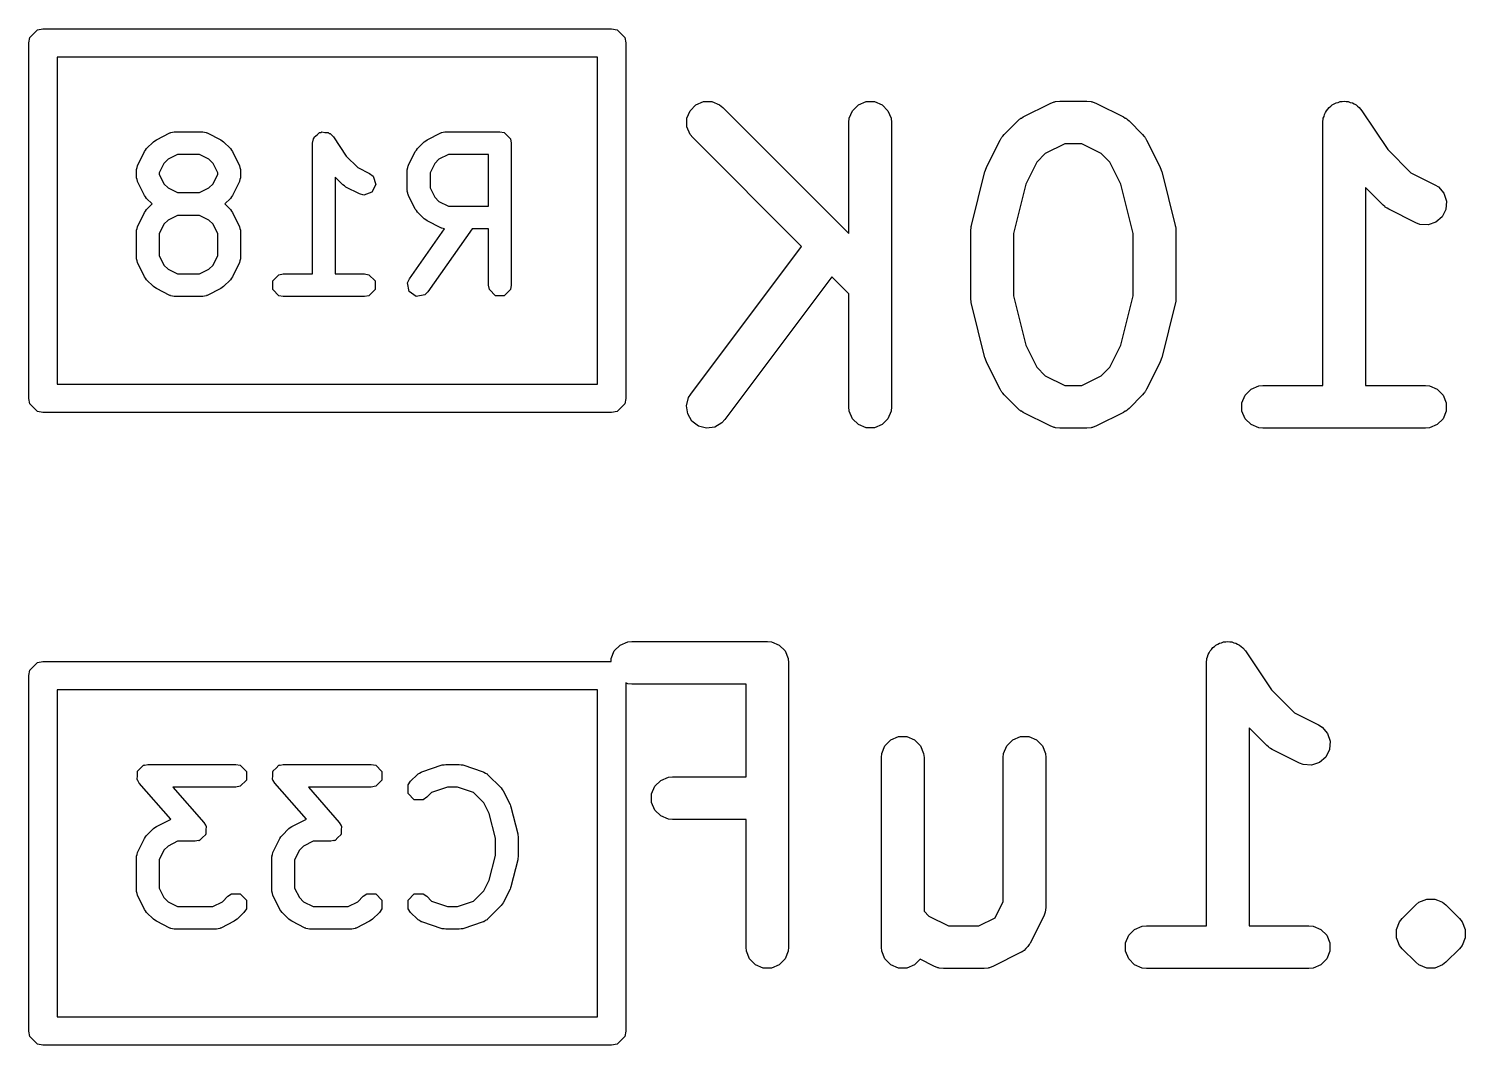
# Model space of a CAD drawing. Extents: x 2.01 to 5.6, y -4.28 to -1.65.
# Drawn here: x 4.998 to 5.1969, y -2.0748 to -1.9341 of the extents above; entities that cross this region are included whole.
import ezdxf

# ---------------------------------------------------------------- set-up
doc = ezdxf.new("R2010")
doc.units = 0
doc.header["$MEASUREMENT"] = 0
doc.layers.add('BLACK', color=7, linetype='CONTINUOUS')

msp = doc.modelspace()

# ---------------------------------------------------------------- linework, layer by layer
at = {"layer": 'BLACK', "linetype": 'CONTINUOUS'}
for p, q in [((4.99803, -1.93602), (4.99818, -1.93527)), ((4.99818, -1.93527), (4.99925, -1.9342)), ((4.99925, -1.9342), (5, -1.93406)), ((5, -1.93406), (5.07874, -1.93406)), ((5.07874, -1.93406), (5.07949, -1.9342)), ((5.07949, -1.9342), (5.08056, -1.93527)), ((5.08056, -1.93527), (5.08071, -1.93602)), ((4.99803, -1.98524), (4.99803, -1.93602)), ((5.08071, -1.93602), (5.08071, -1.98524)), ((5.00197, -1.93799), (5.00197, -1.98327)), ((5.07677, -1.93799), (5.00197, -1.93799)), ((5.07677, -1.98327), (5.07677, -1.93799)), ((5.0896, -1.9454), (5.09041, -1.94459)), ((5.09041, -1.94459), (5.09147, -1.94414)), ((5.09147, -1.94414), (5.09263, -1.94414)), ((5.09263, -1.94414), (5.09369, -1.94459)), ((5.09369, -1.94459), (5.09414, -1.94495)), ((5.09414, -1.94495), (5.1116, -1.96241)), ((5.11209, -1.9454), (5.11291, -1.94459)), ((5.11291, -1.94459), (5.11397, -1.94414)), ((5.11397, -1.94414), (5.11512, -1.94414)), ((5.11512, -1.94414), (5.11619, -1.94459)), ((5.11619, -1.94459), (5.117, -1.9454)), ((5.13572, -1.94627), (5.13947, -1.9444)), ((5.13947, -1.9444), (5.14001, -1.94419)), ((5.14001, -1.94419), (5.14012, -1.94418)), ((5.14012, -1.94418), (5.14022, -1.94414)), ((5.14022, -1.94414), (5.14079, -1.94409)), ((5.14079, -1.94409), (5.14454, -1.94409)), ((5.14454, -1.94409), (5.14512, -1.94414)), ((5.14512, -1.94414), (5.14522, -1.94418)), ((5.14522, -1.94418), (5.14532, -1.94419)), ((5.14532, -1.94419), (5.14586, -1.9444)), ((5.14586, -1.9444), (5.14961, -1.94627)), ((5.17771, -1.9454), (5.17792, -1.94519)), ((5.17792, -1.94519), (5.17808, -1.94495)), ((5.17808, -1.94495), (5.17832, -1.94479)), ((5.17832, -1.94479), (5.17852, -1.94459)), ((5.17852, -1.94459), (5.17879, -1.94447)), ((5.17879, -1.94447), (5.17904, -1.94431)), ((5.17904, -1.94431), (5.17932, -1.94425)), ((5.17932, -1.94425), (5.17959, -1.94414)), ((5.17959, -1.94414), (5.17988, -1.94414)), ((5.17988, -1.94414), (5.18017, -1.94409)), ((5.18017, -1.94409), (5.18045, -1.94414)), ((5.18045, -1.94414), (5.18074, -1.94414)), ((5.18074, -1.94414), (5.18101, -1.94426)), ((5.18101, -1.94426), (5.1813, -1.94431)), ((5.1813, -1.94431), (5.18154, -1.94447)), ((5.18154, -1.94447), (5.18181, -1.94459)), ((5.18181, -1.94459), (5.18201, -1.94479)), ((5.18201, -1.94479), (5.18226, -1.94495)), ((5.18226, -1.94495), (5.18262, -1.9454)), ((5.08915, -1.94646), (5.0896, -1.9454)), ((5.08915, -1.94762), (5.08915, -1.94646)), ((5.1116, -1.94704), (5.11165, -1.94646)), ((5.1116, -1.96241), (5.1116, -1.94704)), ((5.11165, -1.94646), (5.11209, -1.9454)), ((5.117, -1.9454), (5.11744, -1.94646)), ((5.11744, -1.94646), (5.1175, -1.94704)), ((5.1175, -1.94704), (5.1175, -1.98641)), ((5.13308, -1.9487), (5.13496, -1.94683)), ((5.13496, -1.94683), (5.13518, -1.94664)), ((5.13518, -1.94664), (5.13523, -1.94658)), ((5.13523, -1.94658), (5.13532, -1.94653)), ((5.13532, -1.94653), (5.1354, -1.94646)), ((5.1354, -1.94646), (5.13548, -1.94643)), ((5.13548, -1.94643), (5.13572, -1.94627)), ((5.14961, -1.94627), (5.14986, -1.94643)), ((5.14986, -1.94643), (5.14993, -1.94646)), ((5.14993, -1.94646), (5.15002, -1.94653)), ((5.15002, -1.94653), (5.1501, -1.94658)), ((5.1501, -1.94658), (5.15016, -1.94664)), ((5.15016, -1.94664), (5.15038, -1.94683)), ((5.15038, -1.94683), (5.15226, -1.9487)), ((5.17721, -1.94703), (5.17727, -1.94646)), ((5.17721, -1.94704), (5.17721, -1.94703)), ((5.17721, -1.98346), (5.17721, -1.94704)), ((5.17721, -1.94704), (5.17721, -1.94704)), ((5.17721, -1.94704), (5.17721, -1.94704)), ((5.17727, -1.94646), (5.17738, -1.94619)), ((5.17738, -1.94619), (5.17744, -1.94591)), ((5.17744, -1.94591), (5.1776, -1.94567)), ((5.1776, -1.94567), (5.17771, -1.9454)), ((5.18262, -1.9454), (5.18262, -1.9454)), ((5.18262, -1.9454), (5.18262, -1.9454)), ((5.18262, -1.9454), (5.18262, -1.9454)), ((5.18262, -1.9454), (5.18621, -1.95078)), ((5.0157, -1.94942), (5.01757, -1.94848)), ((5.01757, -1.94848), (5.01765, -1.94846)), ((5.01765, -1.94846), (5.01768, -1.94843)), ((5.01768, -1.94843), (5.01792, -1.94838)), ((5.01792, -1.94838), (5.01817, -1.94832)), ((5.01817, -1.94832), (5.0182, -1.94833)), ((5.0182, -1.94833), (5.01828, -1.94831)), ((5.01828, -1.94831), (5.02203, -1.94831)), ((5.02203, -1.94831), (5.02211, -1.94833)), ((5.02211, -1.94833), (5.02214, -1.94832)), ((5.02214, -1.94832), (5.02238, -1.94838)), ((5.02238, -1.94838), (5.02263, -1.94843)), ((5.02263, -1.94843), (5.02266, -1.94846)), ((5.02266, -1.94846), (5.02273, -1.94848)), ((5.02273, -1.94848), (5.02461, -1.94942)), ((5.03745, -1.94929), (5.03756, -1.94917)), ((5.03756, -1.94917), (5.03759, -1.94901)), ((5.03759, -1.94901), (5.03797, -1.94876)), ((5.03797, -1.94876), (5.0383, -1.94843)), ((5.0383, -1.94843), (5.03846, -1.94843)), ((5.03846, -1.94843), (5.0386, -1.94834)), ((5.0386, -1.94834), (5.03905, -1.94843)), ((5.03905, -1.94843), (5.0395, -1.94843)), ((5.0395, -1.94843), (5.03962, -1.94855)), ((5.03962, -1.94855), (5.03978, -1.94858)), ((5.03978, -1.94858), (5.04021, -1.94901)), ((5.04021, -1.94901), (5.042, -1.9517)), ((5.0532, -1.94942), (5.05507, -1.94848)), ((5.05507, -1.94848), (5.05515, -1.94846)), ((5.05515, -1.94846), (5.05517, -1.94843)), ((5.05517, -1.94843), (5.05542, -1.94838)), ((5.05542, -1.94838), (5.05566, -1.94832)), ((5.05566, -1.94832), (5.0557, -1.94833)), ((5.0557, -1.94833), (5.05577, -1.94831)), ((5.05577, -1.94831), (5.06327, -1.94831)), ((5.06327, -1.94831), (5.06388, -1.94843)), ((5.06388, -1.94843), (5.06473, -1.94929)), ((5.0896, -1.94868), (5.08915, -1.94762)), ((5.08996, -1.94913), (5.0896, -1.94868)), ((5.10503, -1.96419), (5.08996, -1.94913)), ((5.13253, -1.94947), (5.13269, -1.94922)), ((5.13269, -1.94922), (5.13272, -1.94915)), ((5.13272, -1.94915), (5.13278, -1.94907)), ((5.13278, -1.94907), (5.13284, -1.94898)), ((5.13284, -1.94898), (5.1329, -1.94893)), ((5.1329, -1.94893), (5.13308, -1.9487)), ((5.15226, -1.9487), (5.15244, -1.94893)), ((5.15244, -1.94893), (5.1525, -1.94898)), ((5.1525, -1.94898), (5.15256, -1.94907)), ((5.15256, -1.94907), (5.15262, -1.94915)), ((5.15262, -1.94915), (5.15265, -1.94922)), ((5.15265, -1.94922), (5.15281, -1.94947)), ((5.01312, -1.95293), (5.01406, -1.95106)), ((5.01406, -1.95106), (5.01421, -1.95086)), ((5.01421, -1.95086), (5.01435, -1.95065)), ((5.01435, -1.95065), (5.01529, -1.94971)), ((5.01529, -1.94971), (5.0155, -1.94957)), ((5.0155, -1.94957), (5.0157, -1.94942)), ((5.02461, -1.94942), (5.02481, -1.94957)), ((5.02481, -1.94957), (5.02502, -1.94971)), ((5.02502, -1.94971), (5.02595, -1.95065)), ((5.02595, -1.95065), (5.02609, -1.95086)), ((5.02609, -1.95086), (5.02625, -1.95106)), ((5.02625, -1.95106), (5.02719, -1.95293)), ((5.03733, -1.94989), (5.03745, -1.94929)), ((5.03733, -1.968), (5.03733, -1.94989)), ((5.05062, -1.95293), (5.05155, -1.95106)), ((5.05155, -1.95106), (5.05171, -1.95086)), ((5.05171, -1.95086), (5.05185, -1.95065)), ((5.05185, -1.95065), (5.05279, -1.94971)), ((5.05279, -1.94971), (5.053, -1.94957)), ((5.053, -1.94957), (5.0532, -1.94942)), ((5.06473, -1.94929), (5.06485, -1.94989)), ((5.06485, -1.94989), (5.06485, -1.96957)), ((5.13065, -1.95322), (5.13253, -1.94947)), ((5.14149, -1.94999), (5.13879, -1.95134)), ((5.14385, -1.94999), (5.14149, -1.94999)), ((5.14654, -1.95134), (5.14385, -1.94999)), ((5.15281, -1.94947), (5.15468, -1.95322)), ((5.18621, -1.95078), (5.18941, -1.95399)), ((5.01303, -1.95328), (5.01307, -1.95303)), ((5.01307, -1.95303), (5.0131, -1.95301)), ((5.0131, -1.95301), (5.01312, -1.95293)), ((5.01676, -1.9527), (5.0161, -1.95401)), ((5.01734, -1.95212), (5.01676, -1.9527)), ((5.01865, -1.95146), (5.01734, -1.95212)), ((5.02166, -1.95146), (5.01865, -1.95146)), ((5.02297, -1.95212), (5.02166, -1.95146)), ((5.02355, -1.9527), (5.02297, -1.95212)), ((5.0242, -1.95401), (5.02355, -1.9527)), ((5.02719, -1.95293), (5.02721, -1.95301)), ((5.02721, -1.95301), (5.02723, -1.95303)), ((5.02723, -1.95303), (5.02728, -1.95328)), ((5.042, -1.9517), (5.04358, -1.95328)), ((5.05052, -1.95328), (5.05057, -1.95303)), ((5.05057, -1.95303), (5.0506, -1.95301)), ((5.0506, -1.95301), (5.05062, -1.95293)), ((5.05426, -1.9527), (5.0536, -1.95401)), ((5.05483, -1.95212), (5.05426, -1.9527)), ((5.05615, -1.95146), (5.05483, -1.95212)), ((5.0617, -1.95146), (5.05615, -1.95146)), ((5.0617, -1.95862), (5.0617, -1.95146)), ((5.13064, -1.95326), (5.13065, -1.95322)), ((5.1376, -1.95254), (5.13608, -1.95557)), ((5.13879, -1.95134), (5.1376, -1.95254)), ((5.14774, -1.95254), (5.14654, -1.95134)), ((5.14926, -1.95557), (5.14774, -1.95254)), ((5.15468, -1.95322), (5.1547, -1.95326)), ((5.01295, -1.95364), (5.01297, -1.95356)), ((5.01295, -1.95457), (5.01295, -1.95364)), ((5.01297, -1.95465), (5.01295, -1.95457)), ((5.01296, -1.95353), (5.01303, -1.95328)), ((5.01297, -1.95356), (5.01296, -1.95353)), ((5.01296, -1.95469), (5.01297, -1.95465)), ((5.01303, -1.95493), (5.01296, -1.95469)), ((5.01307, -1.95518), (5.01303, -1.95493)), ((5.0131, -1.9552), (5.01307, -1.95518)), ((5.01312, -1.95528), (5.0131, -1.9552)), ((5.0161, -1.95401), (5.0161, -1.9542)), ((5.0161, -1.9542), (5.01676, -1.95552)), ((5.02355, -1.95552), (5.0242, -1.9542)), ((5.0242, -1.9542), (5.0242, -1.95401)), ((5.02721, -1.9552), (5.02719, -1.95528)), ((5.02723, -1.95518), (5.02721, -1.9552)), ((5.02728, -1.95493), (5.02723, -1.95518)), ((5.02728, -1.95328), (5.02735, -1.95353)), ((5.02735, -1.95469), (5.02728, -1.95493)), ((5.02735, -1.95353), (5.02734, -1.95356)), ((5.02734, -1.95356), (5.02735, -1.95364)), ((5.02735, -1.95457), (5.02734, -1.95465)), ((5.02734, -1.95465), (5.02735, -1.95469)), ((5.02735, -1.95364), (5.02735, -1.95457)), ((5.04154, -1.95569), (5.04048, -1.95463)), ((5.04048, -1.95463), (5.04048, -1.968)), ((5.04358, -1.95328), (5.04523, -1.9541)), ((5.04523, -1.9541), (5.04572, -1.95448)), ((5.04572, -1.95448), (5.0461, -1.95562)), ((5.05045, -1.95353), (5.05052, -1.95328)), ((5.05047, -1.95356), (5.05045, -1.95353)), ((5.05045, -1.95364), (5.05047, -1.95356)), ((5.05045, -1.95645), (5.05045, -1.95364)), ((5.0536, -1.95401), (5.0536, -1.95608)), ((5.12856, -1.96132), (5.13043, -1.95382)), ((5.13043, -1.95382), (5.13045, -1.95378)), ((5.13045, -1.95376), (5.13054, -1.95352)), ((5.13045, -1.95378), (5.13045, -1.95376)), ((5.13054, -1.95352), (5.13063, -1.95328)), ((5.13063, -1.95328), (5.13064, -1.95326)), ((5.1547, -1.95326), (5.15471, -1.95328)), ((5.15471, -1.95328), (5.1548, -1.95352)), ((5.1548, -1.95352), (5.15489, -1.95376)), ((5.15489, -1.95376), (5.15489, -1.95378)), ((5.15489, -1.95378), (5.15491, -1.95382)), ((5.15491, -1.95382), (5.15678, -1.96132)), ((5.18941, -1.95399), (5.19273, -1.95565)), ((5.01406, -1.95715), (5.01312, -1.95528)), ((5.01421, -1.95735), (5.01406, -1.95715)), ((5.01676, -1.95552), (5.01734, -1.95609)), ((5.01734, -1.95609), (5.01865, -1.95675)), ((5.01865, -1.95675), (5.02166, -1.95675)), ((5.02166, -1.95675), (5.02297, -1.95609)), ((5.02297, -1.95609), (5.02355, -1.95552)), ((5.02625, -1.95715), (5.02609, -1.95735)), ((5.02719, -1.95528), (5.02625, -1.95715)), ((5.04175, -1.95583), (5.04154, -1.95569)), ((5.04195, -1.95598), (5.04175, -1.95583)), ((5.04382, -1.95692), (5.04195, -1.95598)), ((5.04441, -1.95708), (5.04382, -1.95692)), ((5.04556, -1.9567), (5.04441, -1.95708)), ((5.0461, -1.95562), (5.04556, -1.9567)), ((5.05047, -1.95653), (5.05045, -1.95645)), ((5.05045, -1.95656), (5.05047, -1.95653)), ((5.05052, -1.9568), (5.05045, -1.95656)), ((5.05057, -1.95705), (5.05052, -1.9568)), ((5.0506, -1.95708), (5.05057, -1.95705)), ((5.05062, -1.95715), (5.0506, -1.95708)), ((5.05155, -1.95903), (5.05062, -1.95715)), ((5.0536, -1.95608), (5.05426, -1.95739)), ((5.13608, -1.95557), (5.13437, -1.9624)), ((5.15097, -1.9624), (5.14926, -1.95557)), ((5.18558, -1.9585), (5.18312, -1.95604)), ((5.18312, -1.95604), (5.18312, -1.98346)), ((5.19273, -1.95565), (5.19322, -1.95596)), ((5.19322, -1.95596), (5.19398, -1.95683)), ((5.19398, -1.95683), (5.19434, -1.95792)), ((5.01435, -1.95756), (5.01421, -1.95735)), ((5.01421, -1.9593), (5.01435, -1.95909)), ((5.01511, -1.95832), (5.01435, -1.95756)), ((5.01435, -1.95909), (5.01511, -1.95832)), ((5.02595, -1.95756), (5.02519, -1.95832)), ((5.02519, -1.95832), (5.02595, -1.95909)), ((5.02609, -1.95735), (5.02595, -1.95756)), ((5.02595, -1.95909), (5.02609, -1.9593)), ((5.05171, -1.95923), (5.05155, -1.95903)), ((5.05426, -1.95739), (5.05483, -1.95797)), ((5.05483, -1.95797), (5.05615, -1.95862)), ((5.05615, -1.95862), (5.0617, -1.95862)), ((5.1858, -1.95869), (5.18558, -1.9585)), ((5.18585, -1.95875), (5.1858, -1.95869)), ((5.18594, -1.9588), (5.18585, -1.95875)), ((5.18602, -1.95887), (5.18594, -1.9588)), ((5.1861, -1.9589), (5.18602, -1.95887)), ((5.18634, -1.95905), (5.1861, -1.9589)), ((5.19009, -1.96093), (5.18634, -1.95905)), ((5.19426, -1.95907), (5.19375, -1.9601)), ((5.19434, -1.95792), (5.19426, -1.95907)), ((5.01312, -1.96137), (5.01406, -1.95949)), ((5.01406, -1.95949), (5.01421, -1.9593)), ((5.01676, -1.96113), (5.0161, -1.96245)), ((5.01734, -1.96056), (5.01676, -1.96113)), ((5.01865, -1.9599), (5.01734, -1.96056)), ((5.02166, -1.9599), (5.01865, -1.9599)), ((5.02297, -1.96056), (5.02166, -1.9599)), ((5.02355, -1.96113), (5.02297, -1.96056)), ((5.0242, -1.96245), (5.02355, -1.96113)), ((5.02609, -1.9593), (5.02625, -1.95949)), ((5.02625, -1.95949), (5.02719, -1.96137)), ((5.05185, -1.95944), (5.05171, -1.95923)), ((5.05279, -1.96038), (5.05185, -1.95944)), ((5.053, -1.96052), (5.05279, -1.96038)), ((5.0532, -1.96067), (5.053, -1.96052)), ((5.05507, -1.96161), (5.0532, -1.96067)), ((5.19063, -1.96114), (5.19009, -1.96093)), ((5.19178, -1.96122), (5.19063, -1.96114)), ((5.19288, -1.96085), (5.19178, -1.96122)), ((5.19375, -1.9601), (5.19288, -1.96085)), ((5.01295, -1.96207), (5.01297, -1.962)), ((5.01295, -1.96582), (5.01295, -1.96207)), ((5.01296, -1.96196), (5.01303, -1.96172)), ((5.01297, -1.962), (5.01296, -1.96196)), ((5.01303, -1.96172), (5.01307, -1.96147)), ((5.01307, -1.96147), (5.0131, -1.96145)), ((5.0131, -1.96145), (5.01312, -1.96137)), ((5.0161, -1.96245), (5.0161, -1.96545)), ((5.0242, -1.96545), (5.0242, -1.96245)), ((5.02719, -1.96137), (5.02721, -1.96145)), ((5.02721, -1.96145), (5.02723, -1.96147)), ((5.02723, -1.96147), (5.02728, -1.96172)), ((5.02728, -1.96172), (5.02735, -1.96196)), ((5.02735, -1.96196), (5.02734, -1.962)), ((5.02734, -1.962), (5.02735, -1.96207)), ((5.02735, -1.96207), (5.02735, -1.96582)), ((5.05073, -1.96867), (5.05558, -1.96175)), ((5.05941, -1.96177), (5.05331, -1.97048)), ((5.05515, -1.96163), (5.05507, -1.96161)), ((5.05517, -1.96165), (5.05515, -1.96163)), ((5.05542, -1.9617), (5.05517, -1.96165)), ((5.05558, -1.96175), (5.05542, -1.9617)), ((5.0617, -1.96177), (5.05941, -1.96177)), ((5.0617, -1.96957), (5.0617, -1.96177)), ((5.12847, -1.96189), (5.1285, -1.96168)), ((5.12848, -1.96194), (5.12847, -1.96189)), ((5.12847, -1.96204), (5.12848, -1.96194)), ((5.12847, -1.97141), (5.12847, -1.96204)), ((5.1285, -1.96168), (5.12853, -1.96146)), ((5.12853, -1.96146), (5.12854, -1.96142)), ((5.12854, -1.96142), (5.12856, -1.96132)), ((5.13437, -1.9624), (5.13437, -1.97105)), ((5.15097, -1.97105), (5.15097, -1.9624)), ((5.15678, -1.96132), (5.1568, -1.96142)), ((5.1568, -1.96142), (5.15681, -1.96146)), ((5.15681, -1.96146), (5.15684, -1.96168)), ((5.15684, -1.96168), (5.15687, -1.96189)), ((5.15687, -1.96189), (5.15686, -1.96194)), ((5.15686, -1.96194), (5.15687, -1.96204)), ((5.15687, -1.96204), (5.15687, -1.97141)), ((5.08969, -1.98464), (5.10503, -1.96419)), ((5.01297, -1.9659), (5.01295, -1.96582)), ((5.01296, -1.96593), (5.01297, -1.9659)), ((5.01303, -1.96618), (5.01296, -1.96593)), ((5.01307, -1.96643), (5.01303, -1.96618)), ((5.0131, -1.96645), (5.01307, -1.96643)), ((5.01312, -1.96653), (5.0131, -1.96645)), ((5.01406, -1.9684), (5.01312, -1.96653)), ((5.0161, -1.96545), (5.01676, -1.96677)), ((5.01676, -1.96677), (5.01734, -1.96734)), ((5.02297, -1.96734), (5.02355, -1.96677)), ((5.02355, -1.96677), (5.0242, -1.96545)), ((5.02719, -1.96653), (5.02625, -1.9684)), ((5.02721, -1.96645), (5.02719, -1.96653)), ((5.02723, -1.96643), (5.02721, -1.96645)), ((5.02728, -1.96618), (5.02723, -1.96643)), ((5.02735, -1.96593), (5.02728, -1.96618)), ((5.02735, -1.96582), (5.02734, -1.9659)), ((5.02734, -1.9659), (5.02735, -1.96593)), ((5.01421, -1.9686), (5.01406, -1.9684)), ((5.01435, -1.96881), (5.01421, -1.9686)), ((5.01529, -1.96975), (5.01435, -1.96881)), ((5.01734, -1.96734), (5.01865, -1.968)), ((5.01865, -1.968), (5.02166, -1.968)), ((5.02166, -1.968), (5.02297, -1.96734)), ((5.02595, -1.96881), (5.02502, -1.96975)), ((5.02609, -1.9686), (5.02595, -1.96881)), ((5.02625, -1.9684), (5.02609, -1.9686)), ((5.03182, -1.96897), (5.03267, -1.96812)), ((5.03182, -1.97018), (5.03182, -1.96897)), ((5.03267, -1.96812), (5.03328, -1.968)), ((5.03328, -1.968), (5.03733, -1.968)), ((5.04048, -1.968), (5.04453, -1.968)), ((5.04453, -1.968), (5.04513, -1.96812)), ((5.04513, -1.96812), (5.04598, -1.96897)), ((5.04598, -1.96897), (5.04598, -1.97018)), ((5.05049, -1.96923), (5.05073, -1.96867)), ((5.10924, -1.96841), (5.09441, -1.98818)), ((5.1116, -1.97076), (5.10924, -1.96841)), ((5.0155, -1.96989), (5.01529, -1.96975)), ((5.0157, -1.97004), (5.0155, -1.96989)), ((5.01757, -1.97098), (5.0157, -1.97004)), ((5.01765, -1.971), (5.01757, -1.97098)), ((5.01768, -1.97103), (5.01765, -1.971)), ((5.01792, -1.97108), (5.01768, -1.97103)), ((5.01817, -1.97114), (5.01792, -1.97108)), ((5.02238, -1.97108), (5.02214, -1.97114)), ((5.02263, -1.97103), (5.02238, -1.97108)), ((5.02266, -1.971), (5.02263, -1.97103)), ((5.02273, -1.97098), (5.02266, -1.971)), ((5.02461, -1.97004), (5.02273, -1.97098)), ((5.02481, -1.96989), (5.02461, -1.97004)), ((5.02502, -1.96975), (5.02481, -1.96989)), ((5.03267, -1.97103), (5.03182, -1.97018)), ((5.03328, -1.97115), (5.03267, -1.97103)), ((5.04513, -1.97103), (5.04453, -1.97115)), ((5.04598, -1.97018), (5.04513, -1.97103)), ((5.0507, -1.97042), (5.05049, -1.96923)), ((5.05168, -1.97111), (5.0507, -1.97042)), ((5.05287, -1.9709), (5.05168, -1.97111)), ((5.05331, -1.97048), (5.05287, -1.9709)), ((5.06182, -1.97018), (5.0617, -1.96957)), ((5.06267, -1.97103), (5.06182, -1.97018)), ((5.06388, -1.97103), (5.06267, -1.97103)), ((5.06473, -1.97018), (5.06388, -1.97103)), ((5.06485, -1.96957), (5.06473, -1.97018)), ((5.1116, -1.98641), (5.1116, -1.97076)), ((5.13437, -1.97105), (5.13608, -1.97788)), ((5.14926, -1.97788), (5.15097, -1.97105)), ((5.0182, -1.97113), (5.01817, -1.97114)), ((5.01828, -1.97115), (5.0182, -1.97113)), ((5.02203, -1.97115), (5.01828, -1.97115)), ((5.02211, -1.97113), (5.02203, -1.97115)), ((5.02214, -1.97114), (5.02211, -1.97113)), ((5.04453, -1.97115), (5.03328, -1.97115)), ((5.12848, -1.97151), (5.12847, -1.97141)), ((5.12847, -1.97156), (5.12848, -1.97151)), ((5.1285, -1.97177), (5.12847, -1.97156)), ((5.12853, -1.97199), (5.1285, -1.97177)), ((5.12854, -1.97203), (5.12853, -1.97199)), ((5.12856, -1.97213), (5.12854, -1.97203)), ((5.13043, -1.97963), (5.12856, -1.97213)), ((5.15678, -1.97213), (5.15491, -1.97963)), ((5.1568, -1.97203), (5.15678, -1.97213)), ((5.15681, -1.97199), (5.1568, -1.97203)), ((5.15684, -1.97177), (5.15681, -1.97199)), ((5.15687, -1.97156), (5.15684, -1.97177)), ((5.15687, -1.97141), (5.15686, -1.97151)), ((5.15686, -1.97151), (5.15687, -1.97156)), ((5.13608, -1.97788), (5.1376, -1.98091)), ((5.14774, -1.98091), (5.14926, -1.97788)), ((5.13045, -1.97967), (5.13043, -1.97963)), ((5.13045, -1.97969), (5.13045, -1.97967)), ((5.13054, -1.97993), (5.13045, -1.97969)), ((5.13063, -1.98017), (5.13054, -1.97993)), ((5.13064, -1.98019), (5.13063, -1.98017)), ((5.13065, -1.98023), (5.13064, -1.98019)), ((5.13253, -1.98398), (5.13065, -1.98023)), ((5.1376, -1.98091), (5.13879, -1.98211)), ((5.14654, -1.98211), (5.14774, -1.98091)), ((5.15468, -1.98023), (5.15281, -1.98398)), ((5.1547, -1.98019), (5.15468, -1.98023)), ((5.15471, -1.98017), (5.1547, -1.98019)), ((5.1548, -1.97993), (5.15471, -1.98017)), ((5.15489, -1.97969), (5.1548, -1.97993)), ((5.15491, -1.97963), (5.15489, -1.97967)), ((5.15489, -1.97967), (5.15489, -1.97969)), ((5.13879, -1.98211), (5.14149, -1.98346)), ((5.14385, -1.98346), (5.14654, -1.98211)), ((5.00197, -1.98327), (5.07677, -1.98327)), ((5.08939, -1.98513), (5.08969, -1.98464)), ((5.13269, -1.98423), (5.13253, -1.98398)), ((5.13272, -1.9843), (5.13269, -1.98423)), ((5.13278, -1.98438), (5.13272, -1.9843)), ((5.13284, -1.98447), (5.13278, -1.98438)), ((5.1329, -1.98452), (5.13284, -1.98447)), ((5.13308, -1.98475), (5.1329, -1.98452)), ((5.13496, -1.98662), (5.13308, -1.98475)), ((5.14149, -1.98346), (5.14385, -1.98346)), ((5.15226, -1.98475), (5.15038, -1.98662)), ((5.15244, -1.98452), (5.15226, -1.98475)), ((5.1525, -1.98447), (5.15244, -1.98452)), ((5.15256, -1.98438), (5.1525, -1.98447)), ((5.15262, -1.9843), (5.15256, -1.98438)), ((5.15265, -1.98423), (5.15262, -1.9843)), ((5.15281, -1.98398), (5.15265, -1.98423)), ((5.16602, -1.98583), (5.16646, -1.98477)), ((5.16646, -1.98477), (5.16728, -1.98396)), ((5.16728, -1.98396), (5.16834, -1.98351)), ((5.16834, -1.98351), (5.16892, -1.98346)), ((5.16892, -1.98346), (5.17721, -1.98346)), ((5.18312, -1.98346), (5.19141, -1.98346)), ((5.19141, -1.98346), (5.19199, -1.98351)), ((5.19199, -1.98351), (5.19305, -1.98396)), ((5.19305, -1.98396), (5.19387, -1.98477)), ((5.19387, -1.98477), (5.19431, -1.98583)), ((4.99818, -1.98599), (4.99803, -1.98524)), ((4.99925, -1.98705), (4.99818, -1.98599)), ((5.08056, -1.98599), (5.07949, -1.98705)), ((5.08071, -1.98524), (5.08056, -1.98599)), ((5.0891, -1.98625), (5.08939, -1.98513)), ((5.08927, -1.98739), (5.0891, -1.98625)), ((5.11165, -1.98699), (5.1116, -1.98641)), ((5.11209, -1.98805), (5.11165, -1.98699)), ((5.11744, -1.98699), (5.117, -1.98805)), ((5.1175, -1.98641), (5.11744, -1.98699)), ((5.13518, -1.98681), (5.13496, -1.98662)), ((5.13523, -1.98687), (5.13518, -1.98681)), ((5.13532, -1.98692), (5.13523, -1.98687)), ((5.1354, -1.98699), (5.13532, -1.98692)), ((5.13548, -1.98702), (5.1354, -1.98699)), ((5.13572, -1.98718), (5.13548, -1.98702)), ((5.14986, -1.98702), (5.14961, -1.98718)), ((5.14993, -1.98699), (5.14986, -1.98702)), ((5.15002, -1.98692), (5.14993, -1.98699)), ((5.1501, -1.98687), (5.15002, -1.98692)), ((5.15016, -1.98681), (5.1501, -1.98687)), ((5.15038, -1.98662), (5.15016, -1.98681)), ((5.16602, -1.98699), (5.16602, -1.98583)), ((5.16646, -1.98805), (5.16602, -1.98699)), ((5.19431, -1.98699), (5.19387, -1.98805)), ((5.19431, -1.98583), (5.19431, -1.98699)), ((5, -1.9872), (4.99925, -1.98705)), ((5.07874, -1.9872), (5, -1.9872)), ((5.07949, -1.98705), (5.07874, -1.9872)), ((5.08985, -1.98838), (5.08927, -1.98739)), ((5.09077, -1.98907), (5.08985, -1.98838)), ((5.09402, -1.98861), (5.09303, -1.9892)), ((5.09441, -1.98818), (5.09402, -1.98861)), ((5.11291, -1.98887), (5.11209, -1.98805)), ((5.11397, -1.98931), (5.11291, -1.98887)), ((5.11619, -1.98887), (5.11512, -1.98931)), ((5.117, -1.98805), (5.11619, -1.98887)), ((5.13947, -1.98905), (5.13572, -1.98718)), ((5.14961, -1.98718), (5.14586, -1.98905)), ((5.16728, -1.98887), (5.16646, -1.98805)), ((5.16834, -1.98931), (5.16728, -1.98887)), ((5.19305, -1.98887), (5.19199, -1.98931)), ((5.19387, -1.98805), (5.19305, -1.98887)), ((5.09189, -1.98936), (5.09077, -1.98907)), ((5.09303, -1.9892), (5.09189, -1.98936)), ((5.11512, -1.98931), (5.11397, -1.98931)), ((5.14001, -1.98926), (5.13947, -1.98905)), ((5.14012, -1.98927), (5.14001, -1.98926)), ((5.14022, -1.98931), (5.14012, -1.98927)), ((5.14079, -1.98936), (5.14022, -1.98931)), ((5.14454, -1.98936), (5.14079, -1.98936)), ((5.14512, -1.98931), (5.14454, -1.98936)), ((5.14522, -1.98927), (5.14512, -1.98931)), ((5.14532, -1.98926), (5.14522, -1.98927)), ((5.14586, -1.98905), (5.14532, -1.98926)), ((5.16892, -1.98936), (5.16834, -1.98931)), ((5.19141, -1.98936), (5.16892, -1.98936)), ((5.19199, -1.98931), (5.19141, -1.98936)), ((5.07866, -2.02127), (5.0791, -2.0202)), ((5.0791, -2.0202), (5.07991, -2.01939)), ((5.07991, -2.01939), (5.08098, -2.01895)), ((5.08098, -2.01895), (5.08155, -2.01889)), ((5.08155, -2.01889), (5.1003, -2.01889)), ((5.1003, -2.01889), (5.10088, -2.01895)), ((5.10088, -2.01895), (5.10194, -2.01939)), ((5.10194, -2.01939), (5.10276, -2.0202)), ((5.10276, -2.0202), (5.1032, -2.02127)), ((5.16126, -2.021), (5.16132, -2.02071)), ((5.16132, -2.02071), (5.16148, -2.02047)), ((5.16148, -2.02047), (5.16159, -2.0202)), ((5.16159, -2.0202), (5.16179, -2.02)), ((5.16179, -2.02), (5.16196, -2.01975)), ((5.16196, -2.01975), (5.1622, -2.01959)), ((5.1622, -2.01959), (5.1624, -2.01939)), ((5.1624, -2.01939), (5.16267, -2.01928)), ((5.16267, -2.01928), (5.16291, -2.01911)), ((5.16291, -2.01911), (5.1632, -2.01906)), ((5.1632, -2.01906), (5.16347, -2.01895)), ((5.16347, -2.01895), (5.16376, -2.01895)), ((5.16376, -2.01895), (5.16405, -2.01889)), ((5.16405, -2.01889), (5.16433, -2.01895)), ((5.16433, -2.01895), (5.16462, -2.01895)), ((5.16462, -2.01895), (5.16489, -2.01906)), ((5.16489, -2.01906), (5.16517, -2.01912)), ((5.16517, -2.01912), (5.16542, -2.01928)), ((5.16542, -2.01928), (5.16568, -2.01939)), ((5.16568, -2.01939), (5.16589, -2.01959)), ((5.16589, -2.01959), (5.16613, -2.01976)), ((5.16613, -2.01976), (5.1665, -2.0202)), ((5.1665, -2.0202), (5.1665, -2.0202)), ((5.1665, -2.0202), (5.1665, -2.0202)), ((5.1665, -2.0202), (5.1665, -2.02021)), ((5.1665, -2.02021), (5.17009, -2.02559)), ((4.99818, -2.02287), (4.99925, -2.0218)), ((4.99925, -2.0218), (5, -2.02165)), ((5, -2.02165), (5.07866, -2.02165)), ((5.07866, -2.02165), (5.07866, -2.02127)), ((5.1032, -2.02127), (5.10325, -2.02184)), ((5.10325, -2.02184), (5.10325, -2.06121)), ((5.16109, -2.02184), (5.16115, -2.02127)), ((5.16109, -2.05826), (5.16109, -2.02184)), ((5.16109, -2.02184), (5.16109, -2.02184)), ((5.16109, -2.02184), (5.16109, -2.02184)), ((5.16109, -2.02184), (5.16109, -2.02184)), ((5.16115, -2.02127), (5.16126, -2.021)), ((4.99803, -2.02362), (4.99818, -2.02287)), ((4.99803, -2.07283), (4.99803, -2.02362)), ((5.08098, -2.02474), (5.08071, -2.02463)), ((5.08071, -2.02463), (5.08071, -2.07283)), ((5.08155, -2.0248), (5.08098, -2.02474)), ((5.09735, -2.0248), (5.08155, -2.0248)), ((5.09735, -2.03764), (5.09735, -2.0248)), ((5.00197, -2.02559), (5.00197, -2.07087)), ((5.07677, -2.02559), (5.00197, -2.02559)), ((5.07677, -2.07087), (5.07677, -2.02559)), ((5.17009, -2.02559), (5.17329, -2.02879)), ((5.17329, -2.02879), (5.17661, -2.03045)), ((5.17661, -2.03045), (5.1771, -2.03076)), ((5.1771, -2.03076), (5.17786, -2.03163)), ((5.11659, -2.03333), (5.11741, -2.03251)), ((5.11741, -2.03251), (5.11847, -2.03207)), ((5.11847, -2.03207), (5.11962, -2.03207)), ((5.11962, -2.03207), (5.12069, -2.03251)), ((5.12069, -2.03251), (5.1215, -2.03333)), ((5.13347, -2.03333), (5.13428, -2.03251)), ((5.13428, -2.03251), (5.13534, -2.03207)), ((5.13534, -2.03207), (5.1365, -2.03207)), ((5.1365, -2.03207), (5.13756, -2.03251)), ((5.13756, -2.03251), (5.13838, -2.03333)), ((5.16945, -2.0333), (5.16699, -2.03085)), ((5.16699, -2.03085), (5.16699, -2.05826)), ((5.17786, -2.03163), (5.17822, -2.03272)), ((5.17822, -2.03272), (5.17814, -2.03387)), ((5.11609, -2.03497), (5.11615, -2.03439)), ((5.11615, -2.03439), (5.11659, -2.03333)), ((5.1215, -2.03333), (5.12194, -2.03439)), ((5.12194, -2.03439), (5.122, -2.03497)), ((5.13297, -2.03497), (5.13302, -2.03439)), ((5.13302, -2.03439), (5.13347, -2.03333)), ((5.13838, -2.03333), (5.13882, -2.03439)), ((5.13882, -2.03439), (5.13887, -2.03497)), ((5.16968, -2.03349), (5.16945, -2.0333)), ((5.16973, -2.03355), (5.16968, -2.03349)), ((5.16982, -2.03361), (5.16973, -2.03355)), ((5.1699, -2.03367), (5.16982, -2.03361)), ((5.16997, -2.0337), (5.1699, -2.03367)), ((5.17022, -2.03386), (5.16997, -2.0337)), ((5.17397, -2.03573), (5.17022, -2.03386)), ((5.17814, -2.03387), (5.17762, -2.0349)), ((5.01312, -2.03679), (5.01353, -2.03642)), ((5.01353, -2.03642), (5.01393, -2.03603)), ((5.01393, -2.03603), (5.014, -2.03602)), ((5.014, -2.03602), (5.01402, -2.03599)), ((5.01402, -2.03599), (5.01409, -2.036)), ((5.01409, -2.036), (5.01453, -2.03591)), ((5.01453, -2.03591), (5.02672, -2.03591)), ((5.02672, -2.03591), (5.02732, -2.03603)), ((5.02732, -2.03603), (5.02817, -2.03688)), ((5.03187, -2.03679), (5.03228, -2.03642)), ((5.03228, -2.03642), (5.03267, -2.03603)), ((5.03267, -2.03603), (5.03275, -2.03602)), ((5.03275, -2.03602), (5.03277, -2.03599)), ((5.03277, -2.03599), (5.03284, -2.036)), ((5.03284, -2.036), (5.03328, -2.03591)), ((5.03328, -2.03591), (5.04546, -2.03591)), ((5.04546, -2.03591), (5.04607, -2.03603)), ((5.04607, -2.03603), (5.04692, -2.03688)), ((5.05246, -2.03693), (5.05528, -2.03599)), ((5.05528, -2.03599), (5.05553, -2.03596)), ((5.05553, -2.03596), (5.05577, -2.03591)), ((5.05577, -2.03591), (5.05765, -2.03591)), ((5.05765, -2.03591), (5.0579, -2.03596)), ((5.0579, -2.03596), (5.05815, -2.03599)), ((5.05815, -2.03599), (5.06096, -2.03693)), ((5.11609, -2.06121), (5.11609, -2.03497)), ((5.122, -2.03497), (5.122, -2.05624)), ((5.13297, -2.05489), (5.13297, -2.03497)), ((5.13887, -2.03497), (5.13887, -2.05559)), ((5.17451, -2.03594), (5.17397, -2.03573)), ((5.17566, -2.03602), (5.17451, -2.03594)), ((5.17675, -2.03566), (5.17566, -2.03602)), ((5.17762, -2.0349), (5.17675, -2.03566)), ((5.01304, -2.03799), (5.01307, -2.03744)), ((5.01307, -2.03805), (5.01304, -2.03799)), ((5.01307, -2.03688), (5.01311, -2.03684)), ((5.01307, -2.03744), (5.01307, -2.03688)), ((5.01307, -2.03809), (5.01307, -2.03805)), ((5.01312, -2.03814), (5.01307, -2.03809)), ((5.01311, -2.03684), (5.01312, -2.03679)), ((5.01334, -2.03852), (5.01312, -2.03814)), ((5.01772, -2.04352), (5.01334, -2.03852)), ((5.02817, -2.03809), (5.02732, -2.03894)), ((5.02817, -2.03688), (5.02817, -2.03809)), ((5.03179, -2.03799), (5.03182, -2.03744)), ((5.03182, -2.03805), (5.03179, -2.03799)), ((5.03182, -2.03688), (5.03186, -2.03684)), ((5.03182, -2.03744), (5.03182, -2.03688)), ((5.03182, -2.03809), (5.03182, -2.03805)), ((5.03187, -2.03814), (5.03182, -2.03809)), ((5.03186, -2.03684), (5.03187, -2.03679)), ((5.03209, -2.03852), (5.03187, -2.03814)), ((5.03647, -2.04352), (5.03209, -2.03852)), ((5.04692, -2.03809), (5.04607, -2.03894)), ((5.04692, -2.03688), (5.04692, -2.03809)), ((5.05057, -2.03876), (5.05091, -2.03825)), ((5.05091, -2.03825), (5.05185, -2.03731)), ((5.05185, -2.03731), (5.05191, -2.03727)), ((5.05191, -2.03727), (5.05193, -2.03723)), ((5.05193, -2.03723), (5.05215, -2.03711)), ((5.05215, -2.03711), (5.05236, -2.03697)), ((5.05236, -2.03697), (5.0524, -2.03697)), ((5.0524, -2.03697), (5.05246, -2.03693)), ((5.06096, -2.03693), (5.06103, -2.03697)), ((5.06103, -2.03697), (5.06106, -2.03697)), ((5.06106, -2.03697), (5.06127, -2.03711)), ((5.06127, -2.03711), (5.06149, -2.03723)), ((5.06149, -2.03723), (5.06151, -2.03727)), ((5.06151, -2.03727), (5.06157, -2.03731)), ((5.06157, -2.03731), (5.06345, -2.03918)), ((5.08472, -2.03895), (5.08554, -2.03814)), ((5.08554, -2.03814), (5.0866, -2.03769)), ((5.0866, -2.03769), (5.08718, -2.03764)), ((5.08718, -2.03764), (5.09735, -2.03764)), ((5.02672, -2.03906), (5.018, -2.03906)), ((5.018, -2.03906), (5.02228, -2.04395)), ((5.02732, -2.03894), (5.02672, -2.03906)), ((5.04546, -2.03906), (5.03675, -2.03906)), ((5.03675, -2.03906), (5.04102, -2.04395)), ((5.04607, -2.03894), (5.04546, -2.03906)), ((5.05057, -2.03996), (5.05057, -2.03876)), ((5.05142, -2.04082), (5.05057, -2.03996)), ((5.05314, -2.04047), (5.05263, -2.04082)), ((5.05381, -2.0398), (5.05314, -2.04047)), ((5.05603, -2.03906), (5.05381, -2.0398)), ((5.05739, -2.03906), (5.05603, -2.03906)), ((5.05961, -2.0398), (5.05739, -2.03906)), ((5.06104, -2.04123), (5.05961, -2.0398)), ((5.06345, -2.03918), (5.06359, -2.03939)), ((5.06359, -2.03939), (5.06374, -2.03959)), ((5.06374, -2.03959), (5.06468, -2.04147)), ((5.08428, -2.04001), (5.08472, -2.03895)), ((5.08428, -2.04117), (5.08428, -2.04001)), ((5.05263, -2.04082), (5.05142, -2.04082)), ((5.06179, -2.04272), (5.06104, -2.04123)), ((5.06264, -2.04612), (5.06179, -2.04272)), ((5.06468, -2.04147), (5.06473, -2.04164)), ((5.06473, -2.04164), (5.0648, -2.04179)), ((5.0648, -2.04179), (5.06574, -2.04554)), ((5.08472, -2.04223), (5.08428, -2.04117)), ((5.08554, -2.04305), (5.08472, -2.04223)), ((5.01529, -2.04481), (5.0155, -2.04467)), ((5.0155, -2.04467), (5.0157, -2.04451)), ((5.0157, -2.04451), (5.01757, -2.04358)), ((5.01757, -2.04358), (5.01765, -2.04356)), ((5.01765, -2.04356), (5.01768, -2.04353)), ((5.01768, -2.04353), (5.01772, -2.04352)), ((5.02228, -2.04395), (5.0225, -2.04434)), ((5.0225, -2.04434), (5.02255, -2.04438)), ((5.02255, -2.04438), (5.02255, -2.04442)), ((5.02255, -2.04442), (5.02258, -2.04448)), ((5.02258, -2.04448), (5.02255, -2.04503)), ((5.03404, -2.04481), (5.03425, -2.04467)), ((5.03425, -2.04467), (5.03445, -2.04451)), ((5.03445, -2.04451), (5.03632, -2.04358)), ((5.03632, -2.04358), (5.0364, -2.04356)), ((5.0364, -2.04356), (5.03642, -2.04353)), ((5.03642, -2.04353), (5.03647, -2.04352)), ((5.04102, -2.04395), (5.04125, -2.04434)), ((5.04125, -2.04434), (5.04129, -2.04438)), ((5.04129, -2.04438), (5.04129, -2.04442)), ((5.04129, -2.04442), (5.04133, -2.04448)), ((5.04133, -2.04448), (5.04129, -2.04503)), ((5.0866, -2.04349), (5.08554, -2.04305)), ((5.08718, -2.04354), (5.0866, -2.04349)), ((5.09735, -2.04354), (5.08718, -2.04354)), ((5.09735, -2.06121), (5.09735, -2.04354)), ((5.01312, -2.04803), (5.01406, -2.04616)), ((5.01406, -2.04616), (5.01421, -2.04596)), ((5.01421, -2.04596), (5.01435, -2.04575)), ((5.01435, -2.04575), (5.01529, -2.04481)), ((5.01865, -2.04656), (5.01734, -2.04722)), ((5.02109, -2.04656), (5.01865, -2.04656)), ((5.02153, -2.04647), (5.02109, -2.04656)), ((5.0216, -2.04648), (5.02153, -2.04647)), ((5.02162, -2.04645), (5.0216, -2.04648)), ((5.02169, -2.04644), (5.02162, -2.04645)), ((5.02209, -2.04605), (5.02169, -2.04644)), ((5.0225, -2.04568), (5.02209, -2.04605)), ((5.02251, -2.04563), (5.0225, -2.04568)), ((5.02255, -2.04559), (5.02251, -2.04563)), ((5.02255, -2.04503), (5.02255, -2.04559)), ((5.03187, -2.04803), (5.03281, -2.04616)), ((5.03281, -2.04616), (5.03296, -2.04596)), ((5.03296, -2.04596), (5.0331, -2.04575)), ((5.0331, -2.04575), (5.03404, -2.04481)), ((5.0374, -2.04656), (5.03608, -2.04722)), ((5.03984, -2.04656), (5.0374, -2.04656)), ((5.04028, -2.04647), (5.03984, -2.04656)), ((5.04034, -2.04648), (5.04028, -2.04647)), ((5.04037, -2.04645), (5.04034, -2.04648)), ((5.04044, -2.04644), (5.04037, -2.04645)), ((5.04083, -2.04605), (5.04044, -2.04644)), ((5.04125, -2.04568), (5.04083, -2.04605)), ((5.04129, -2.04559), (5.04125, -2.04563)), ((5.04125, -2.04563), (5.04125, -2.04568)), ((5.04129, -2.04503), (5.04129, -2.04559)), ((5.06264, -2.04854), (5.06264, -2.04612)), ((5.06574, -2.04554), (5.06575, -2.04573)), ((5.06575, -2.04573), (5.06579, -2.04592)), ((5.06579, -2.04592), (5.06579, -2.04873)), ((5.01295, -2.04873), (5.01297, -2.04866)), ((5.01296, -2.04862), (5.01303, -2.04838)), ((5.01297, -2.04866), (5.01296, -2.04862)), ((5.01303, -2.04838), (5.01307, -2.04813)), ((5.01307, -2.04813), (5.0131, -2.04811)), ((5.0131, -2.04811), (5.01312, -2.04803)), ((5.01676, -2.04779), (5.0161, -2.04911)), ((5.01734, -2.04722), (5.01676, -2.04779)), ((5.0317, -2.04873), (5.03172, -2.04866)), ((5.03171, -2.04862), (5.03177, -2.04838)), ((5.03172, -2.04866), (5.03171, -2.04862)), ((5.03177, -2.04838), (5.03182, -2.04813)), ((5.03182, -2.04813), (5.03185, -2.04811)), ((5.03185, -2.04811), (5.03187, -2.04803)), ((5.03551, -2.04779), (5.03485, -2.04911)), ((5.03608, -2.04722), (5.03551, -2.04779)), ((5.06179, -2.05193), (5.06264, -2.04854)), ((5.01295, -2.05342), (5.01295, -2.04873)), ((5.0161, -2.04911), (5.0161, -2.05305)), ((5.0317, -2.05342), (5.0317, -2.04873)), ((5.03485, -2.04911), (5.03485, -2.05305)), ((5.06574, -2.04912), (5.0648, -2.05287)), ((5.06575, -2.04892), (5.06574, -2.04912)), ((5.06579, -2.04873), (5.06575, -2.04892)), ((5.06104, -2.05343), (5.06179, -2.05193)), ((5.01297, -2.0535), (5.01295, -2.05342)), ((5.01296, -2.05353), (5.01297, -2.0535)), ((5.01303, -2.05378), (5.01296, -2.05353)), ((5.01307, -2.05402), (5.01303, -2.05378)), ((5.0131, -2.05405), (5.01307, -2.05402)), ((5.01312, -2.05413), (5.0131, -2.05405)), ((5.01406, -2.056), (5.01312, -2.05413)), ((5.0161, -2.05305), (5.01676, -2.05436)), ((5.01676, -2.05436), (5.01734, -2.05494)), ((5.02485, -2.05494), (5.0256, -2.05418)), ((5.0256, -2.05418), (5.02611, -2.05384)), ((5.02611, -2.05384), (5.02732, -2.05384)), ((5.02732, -2.05384), (5.02817, -2.05469)), ((5.03172, -2.0535), (5.0317, -2.05342)), ((5.03171, -2.05353), (5.03172, -2.0535)), ((5.03177, -2.05378), (5.03171, -2.05353)), ((5.03182, -2.05402), (5.03177, -2.05378)), ((5.03185, -2.05405), (5.03182, -2.05402)), ((5.03187, -2.05413), (5.03185, -2.05405)), ((5.03281, -2.056), (5.03187, -2.05413)), ((5.03485, -2.05305), (5.03551, -2.05436)), ((5.03551, -2.05436), (5.03608, -2.05494)), ((5.04359, -2.05494), (5.04435, -2.05418)), ((5.04435, -2.05418), (5.04486, -2.05384)), ((5.04486, -2.05384), (5.04607, -2.05384)), ((5.04607, -2.05384), (5.04692, -2.05469)), ((5.05057, -2.05469), (5.05142, -2.05384)), ((5.05142, -2.05384), (5.05263, -2.05384)), ((5.05263, -2.05384), (5.05314, -2.05418)), ((5.05314, -2.05418), (5.05381, -2.05486)), ((5.05961, -2.05486), (5.06104, -2.05343)), ((5.06468, -2.05319), (5.06374, -2.05506)), ((5.06473, -2.05302), (5.06468, -2.05319)), ((5.0648, -2.05287), (5.06473, -2.05302)), ((5.19124, -2.05471), (5.19159, -2.05457)), ((5.19159, -2.05457), (5.19274, -2.05457)), ((5.19274, -2.05457), (5.19274, -2.05457)), ((5.19274, -2.05457), (5.19308, -2.05471)), ((5.01421, -2.0562), (5.01406, -2.056)), ((5.01435, -2.05641), (5.01421, -2.0562)), ((5.01529, -2.05735), (5.01435, -2.05641)), ((5.01734, -2.05494), (5.01865, -2.0556)), ((5.01865, -2.0556), (5.02353, -2.0556)), ((5.02353, -2.0556), (5.02485, -2.05494)), ((5.02783, -2.05641), (5.02689, -2.05735)), ((5.02817, -2.0559), (5.02783, -2.05641)), ((5.02817, -2.05469), (5.02817, -2.0559)), ((5.03296, -2.0562), (5.03281, -2.056)), ((5.0331, -2.05641), (5.03296, -2.0562)), ((5.03404, -2.05735), (5.0331, -2.05641)), ((5.03608, -2.05494), (5.0374, -2.0556)), ((5.0374, -2.0556), (5.04228, -2.0556)), ((5.04228, -2.0556), (5.04359, -2.05494)), ((5.04658, -2.05641), (5.04564, -2.05735)), ((5.04692, -2.0559), (5.04658, -2.05641)), ((5.04692, -2.05469), (5.04692, -2.0559)), ((5.05057, -2.0559), (5.05057, -2.05469)), ((5.05091, -2.05641), (5.05057, -2.0559)), ((5.05185, -2.05735), (5.05091, -2.05641)), ((5.05381, -2.05486), (5.05603, -2.0556)), ((5.05603, -2.0556), (5.05739, -2.0556)), ((5.05739, -2.0556), (5.05961, -2.05486)), ((5.06345, -2.05547), (5.06157, -2.05735)), ((5.06359, -2.05526), (5.06345, -2.05547)), ((5.06374, -2.05506), (5.06359, -2.05526)), ((5.122, -2.05624), (5.12267, -2.05691)), ((5.13184, -2.05714), (5.13297, -2.05489)), ((5.13877, -2.05637), (5.13856, -2.05691)), ((5.13878, -2.05626), (5.13877, -2.05637)), ((5.13882, -2.05617), (5.13878, -2.05626)), ((5.13887, -2.05559), (5.13882, -2.05617)), ((5.1882, -2.05725), (5.19008, -2.05538)), ((5.19008, -2.05538), (5.19052, -2.05501)), ((5.19052, -2.05501), (5.19124, -2.05471)), ((5.19052, -2.05501), (5.19052, -2.05501)), ((5.19308, -2.05471), (5.1938, -2.05501)), ((5.1938, -2.05501), (5.1938, -2.05501)), ((5.1938, -2.05501), (5.19425, -2.05538)), ((5.19425, -2.05538), (5.19613, -2.05725)), ((5.0155, -2.05749), (5.01529, -2.05735)), ((5.0157, -2.05764), (5.0155, -2.05749)), ((5.01757, -2.05858), (5.0157, -2.05764)), ((5.01765, -2.0586), (5.01757, -2.05858)), ((5.01768, -2.05863), (5.01765, -2.0586)), ((5.01792, -2.05868), (5.01768, -2.05863)), ((5.02451, -2.05863), (5.02426, -2.05868)), ((5.02453, -2.0586), (5.02451, -2.05863)), ((5.02461, -2.05858), (5.02453, -2.0586)), ((5.02648, -2.05764), (5.02461, -2.05858)), ((5.02668, -2.05749), (5.02648, -2.05764)), ((5.02689, -2.05735), (5.02668, -2.05749)), ((5.03425, -2.05749), (5.03404, -2.05735)), ((5.03445, -2.05764), (5.03425, -2.05749)), ((5.03632, -2.05858), (5.03445, -2.05764)), ((5.0364, -2.0586), (5.03632, -2.05858)), ((5.03642, -2.05863), (5.0364, -2.0586)), ((5.03667, -2.05868), (5.03642, -2.05863)), ((5.04325, -2.05863), (5.04301, -2.05868)), ((5.04328, -2.0586), (5.04325, -2.05863)), ((5.04336, -2.05858), (5.04328, -2.0586)), ((5.04523, -2.05764), (5.04336, -2.05858)), ((5.04543, -2.05749), (5.04523, -2.05764)), ((5.04564, -2.05735), (5.04543, -2.05749)), ((5.05191, -2.05739), (5.05185, -2.05735)), ((5.05193, -2.05742), (5.05191, -2.05739)), ((5.05215, -2.05755), (5.05193, -2.05742)), ((5.05236, -2.05769), (5.05215, -2.05755)), ((5.0524, -2.05769), (5.05236, -2.05769)), ((5.05246, -2.05773), (5.0524, -2.05769)), ((5.05528, -2.05867), (5.05246, -2.05773)), ((5.06096, -2.05773), (5.05815, -2.05867)), ((5.06103, -2.05769), (5.06096, -2.05773)), ((5.06106, -2.05769), (5.06103, -2.05769)), ((5.06127, -2.05755), (5.06106, -2.05769)), ((5.06149, -2.05742), (5.06127, -2.05755)), ((5.06151, -2.05739), (5.06149, -2.05742)), ((5.06157, -2.05735), (5.06151, -2.05739)), ((5.12267, -2.05691), (5.12537, -2.05826)), ((5.12537, -2.05826), (5.1296, -2.05826)), ((5.1296, -2.05826), (5.13184, -2.05714)), ((5.13856, -2.05691), (5.13669, -2.06066)), ((5.15115, -2.05876), (5.15222, -2.05832)), ((5.15222, -2.05832), (5.15279, -2.05826)), ((5.15279, -2.05826), (5.16109, -2.05826)), ((5.16699, -2.05826), (5.17529, -2.05826)), ((5.17529, -2.05826), (5.17587, -2.05832)), ((5.17587, -2.05832), (5.17693, -2.05876)), ((5.18739, -2.05876), (5.18783, -2.0577)), ((5.18783, -2.0577), (5.1882, -2.05725)), ((5.19613, -2.05725), (5.19649, -2.0577)), ((5.19649, -2.0577), (5.19693, -2.05876)), ((5.01817, -2.05874), (5.01792, -2.05868)), ((5.0182, -2.05873), (5.01817, -2.05874)), ((5.01828, -2.05875), (5.0182, -2.05873)), ((5.0239, -2.05875), (5.01828, -2.05875)), ((5.02398, -2.05873), (5.0239, -2.05875)), ((5.02401, -2.05874), (5.02398, -2.05873)), ((5.02426, -2.05868), (5.02401, -2.05874)), ((5.03691, -2.05874), (5.03667, -2.05868)), ((5.03695, -2.05873), (5.03691, -2.05874)), ((5.03703, -2.05875), (5.03695, -2.05873)), ((5.04265, -2.05875), (5.03703, -2.05875)), ((5.04273, -2.05873), (5.04265, -2.05875)), ((5.04276, -2.05874), (5.04273, -2.05873)), ((5.04301, -2.05868), (5.04276, -2.05874)), ((5.05553, -2.0587), (5.05528, -2.05867)), ((5.05577, -2.05875), (5.05553, -2.0587)), ((5.05765, -2.05875), (5.05577, -2.05875)), ((5.0579, -2.0587), (5.05765, -2.05875)), ((5.05815, -2.05867), (5.0579, -2.0587)), ((5.1499, -2.06064), (5.15034, -2.05957)), ((5.15034, -2.05957), (5.15115, -2.05876)), ((5.17693, -2.05876), (5.17775, -2.05957)), ((5.17775, -2.05957), (5.17819, -2.06064)), ((5.18739, -2.05991), (5.18739, -2.05876)), ((5.18759, -2.06039), (5.18739, -2.05991)), ((5.18783, -2.06098), (5.18759, -2.06039)), ((5.19693, -2.05991), (5.19649, -2.06098)), ((5.19693, -2.05876), (5.19693, -2.05876)), ((5.19693, -2.05876), (5.19693, -2.05991)), ((5.0974, -2.06179), (5.09735, -2.06121)), ((5.09784, -2.06285), (5.0974, -2.06179)), ((5.1032, -2.06179), (5.10276, -2.06285)), ((5.10325, -2.06121), (5.1032, -2.06179)), ((5.11615, -2.06179), (5.11609, -2.06121)), ((5.11659, -2.06285), (5.11615, -2.06179)), ((5.13537, -2.06198), (5.13162, -2.06385)), ((5.13546, -2.06192), (5.13537, -2.06198)), ((5.13551, -2.0619), (5.13546, -2.06192)), ((5.13556, -2.06185), (5.13551, -2.0619)), ((5.13586, -2.06167), (5.13556, -2.06185)), ((5.1361, -2.06139), (5.13586, -2.06167)), ((5.13638, -2.06115), (5.1361, -2.06139)), ((5.13656, -2.06086), (5.13638, -2.06115)), ((5.13661, -2.0608), (5.13656, -2.06086)), ((5.13663, -2.06076), (5.13661, -2.0608)), ((5.13669, -2.06066), (5.13663, -2.06076)), ((5.1499, -2.06179), (5.1499, -2.06064)), ((5.15034, -2.06285), (5.1499, -2.06179)), ((5.17819, -2.06179), (5.17775, -2.06285)), ((5.17819, -2.06064), (5.17819, -2.06179)), ((5.1882, -2.06143), (5.18783, -2.06098)), ((5.19008, -2.0633), (5.1882, -2.06143)), ((5.19613, -2.06143), (5.19425, -2.0633)), ((5.19649, -2.06098), (5.19613, -2.06143)), ((5.09866, -2.06367), (5.09784, -2.06285)), ((5.09972, -2.06411), (5.09866, -2.06367)), ((5.10088, -2.06411), (5.09972, -2.06411)), ((5.10194, -2.06367), (5.10088, -2.06411)), ((5.10276, -2.06285), (5.10194, -2.06367)), ((5.11741, -2.06367), (5.11659, -2.06285)), ((5.11847, -2.06411), (5.11741, -2.06367)), ((5.11962, -2.06411), (5.11847, -2.06411)), ((5.12069, -2.06367), (5.11962, -2.06411)), ((5.12145, -2.0629), (5.12069, -2.06367)), ((5.12335, -2.06385), (5.12145, -2.0629)), ((5.12389, -2.06406), (5.12335, -2.06385)), ((5.124, -2.06407), (5.12389, -2.06406)), ((5.1241, -2.06411), (5.124, -2.06407)), ((5.12467, -2.06417), (5.1241, -2.06411)), ((5.1303, -2.06417), (5.12467, -2.06417)), ((5.13087, -2.06411), (5.1303, -2.06417)), ((5.13097, -2.06407), (5.13087, -2.06411)), ((5.13108, -2.06406), (5.13097, -2.06407)), ((5.13162, -2.06385), (5.13108, -2.06406)), ((5.15115, -2.06367), (5.15034, -2.06285)), ((5.15222, -2.06411), (5.15115, -2.06367)), ((5.15279, -2.06417), (5.15222, -2.06411)), ((5.17529, -2.06417), (5.15279, -2.06417)), ((5.17587, -2.06411), (5.17529, -2.06417)), ((5.17693, -2.06367), (5.17587, -2.06411)), ((5.17775, -2.06285), (5.17693, -2.06367)), ((5.19052, -2.06367), (5.19008, -2.0633)), ((5.19159, -2.06411), (5.19052, -2.06367)), ((5.19274, -2.06411), (5.19159, -2.06411)), ((5.19159, -2.06411), (5.19159, -2.06411)), ((5.1938, -2.06367), (5.19274, -2.06411)), ((5.19274, -2.06411), (5.19274, -2.06411)), ((5.19425, -2.0633), (5.1938, -2.06367)), ((5.00197, -2.07087), (5.07677, -2.07087)), ((4.99818, -2.07359), (4.99803, -2.07283)), ((4.99925, -2.07465), (4.99818, -2.07359)), ((5.08056, -2.07359), (5.07949, -2.07465)), ((5.08071, -2.07283), (5.08056, -2.07359)), ((5, -2.0748), (4.99925, -2.07465)), ((5.07874, -2.0748), (5, -2.0748)), ((5.07949, -2.07465), (5.07874, -2.0748))]:
    msp.add_line(p, q, dxfattribs=at)

doc.saveas('drawing.dxf')
